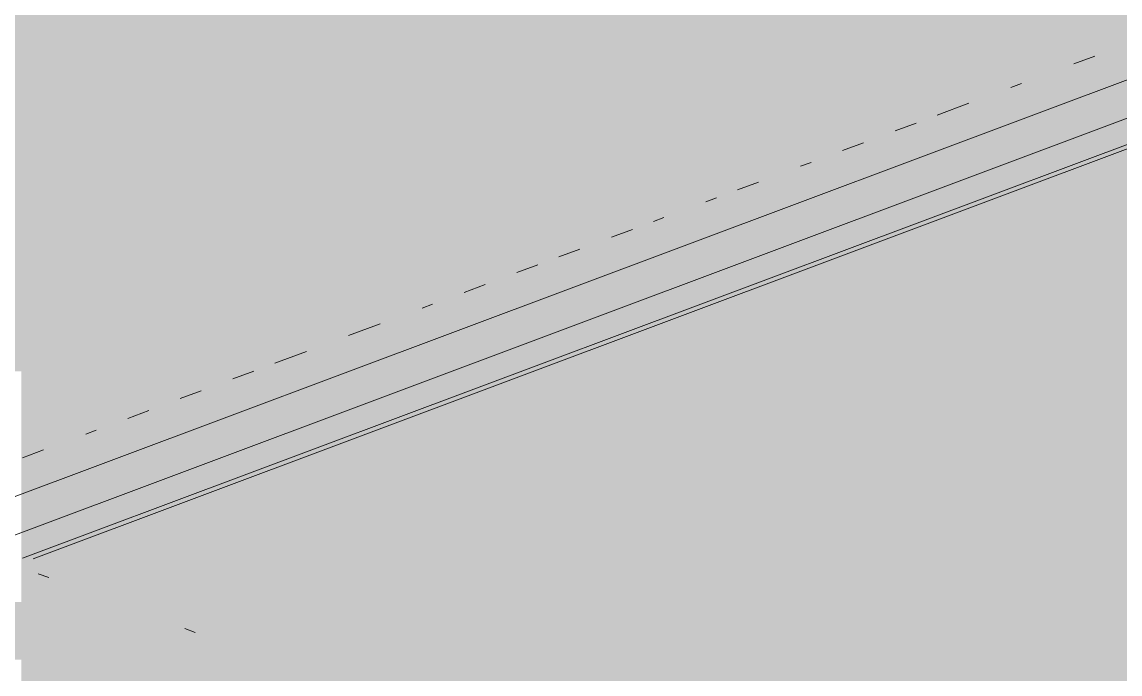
# Paper-space layout '03 3D Building and Roof' of a CAD drawing. Header units: millimetres. Extents: x 5 to 415, y 5 to 292.
# Drawn here: x 134.23 to 140.75, y 89.29 to 93.16 of the extents above; entities that cross this region are included whole.
import ezdxf

# ---------------------------------------------------------------- set-up
doc = ezdxf.new("R2010")
doc.units = ezdxf.units.MM
doc.layers.add('EXISTING', color=7, linetype='Continuous')
doc.layers.add('IMAGES', color=7, linetype='Continuous')

# ---------------------------------------------------------------- blocks, each defined once
blk = doc.blocks.new('SHEET_03')
at = {"layer": 'EXISTING', "color": 250, "lineweight": 9}
for p, q in [((133.731, 90.1716), (141.3539, 93.0272)), ((140.4791, 92.9122), (140.604, 92.959)), ((141.6515, 92.9103), (134.0911, 90.0781)), ((134.2308, 89.9735), (141.7912, 92.8057)), ((140.1042, 92.7717), (140.1667, 92.7952)), ((134.2933, 89.9715), (141.6662, 92.7334)), ((139.6668, 92.6079), (139.8542, 92.6781)), ((139.4169, 92.5143), (139.5418, 92.5611)), ((139.1045, 92.3972), (139.2294, 92.4441)), ((138.8545, 92.3036), (138.917, 92.327)), ((138.4796, 92.1632), (138.6046, 92.21)), ((138.2922, 92.093), (138.3547, 92.1164)), ((137.9798, 91.9759), (138.0423, 91.9993)), ((137.7298, 91.8823), (137.8548, 91.9291)), ((137.4174, 91.7653), (137.5424, 91.8121)), ((137.1675, 91.6716), (137.2925, 91.7185)), ((136.8551, 91.5546), (136.98, 91.6014)), ((136.6052, 91.461), (136.6676, 91.4844)), ((136.1678, 91.2971), (136.3552, 91.3674)), ((135.7304, 91.1333), (135.9178, 91.2035)), ((135.4805, 91.0397), (135.6054, 91.0865)), ((135.1681, 90.9226), (135.293, 90.9695)), ((134.8556, 90.8056), (134.9806, 90.8524)), ((134.6057, 90.712), (134.6682, 90.7354)), ((134.2308, 90.5715), (134.3558, 90.6184)), ((134.3859, 89.859), (134.3237, 89.8823)), ((135.2564, 89.5329), (135.1942, 89.5562))]:
    blk.add_line(p, q, dxfattribs=at)
at = {"layer": 'IMAGES', "color": 7}
for points in [[(126.3404, 93.1429), (139.8781, 93.1429), (126.3404, 93.3143), (139.8781, 93.3143)], [(139.8781, 93.1429), (140.2208, 93.1429), (139.8781, 93.3143), (140.2208, 93.3143)], [(140.2208, 93.1429), (140.5636, 93.1429), (140.2208, 93.3143), (140.5636, 93.3143)], [(140.5636, 93.1429), (140.7349, 93.1429), (140.5636, 93.3143), (140.7349, 93.3143)], [(140.7349, 93.1429), (140.9063, 93.1429), (140.7349, 93.3143), (140.9063, 93.3143)], [(126.5118, 92.9714), (139.8781, 92.9714), (126.5118, 93.1429), (139.8781, 93.1429)], [(139.8781, 92.9714), (140.2208, 92.9714), (139.8781, 93.1429), (140.2208, 93.1429)], [(140.2208, 92.8), (140.3922, 92.8), (140.2208, 93.1429), (140.3922, 93.1429)], [(140.3922, 92.8), (140.5636, 92.8), (140.3922, 93.1429), (140.5636, 93.1429)], [(140.5636, 92.9714), (140.7349, 92.9714), (140.5636, 93.1429), (140.7349, 93.1429)], [(140.7349, 92.8), (140.9063, 92.8), (140.7349, 93.1429), (140.9063, 93.1429)], [(127.0259, 92.8), (139.364, 92.8), (127.0259, 92.9714), (139.364, 92.9714)], [(139.364, 92.8), (139.5354, 92.8), (139.364, 92.9714), (139.5354, 92.9714)], [(139.5354, 92.8), (139.7068, 92.8), (139.5354, 92.9714), (139.7068, 92.9714)], [(139.7068, 92.8), (139.8781, 92.8), (139.7068, 92.9714), (139.8781, 92.9714)], [(139.8781, 92.8), (140.2208, 92.8), (139.8781, 92.9714), (140.2208, 92.9714)], [(140.5636, 92.8), (140.7349, 92.8), (140.5636, 92.9714), (140.7349, 92.9714)], [(127.3686, 92.6286), (139.0213, 92.6286), (127.3686, 92.8), (139.0213, 92.8)], [(139.0213, 92.6286), (139.1927, 92.6286), (139.0213, 92.8), (139.1927, 92.8)], [(139.1927, 92.6286), (139.364, 92.6286), (139.1927, 92.8), (139.364, 92.8)], [(139.364, 92.6286), (139.7068, 92.6286), (139.364, 92.8), (139.7068, 92.8)], [(139.7068, 92.6286), (140.0495, 92.6286), (139.7068, 92.8), (140.0495, 92.8)], [(140.0495, 92.6286), (140.2208, 92.6286), (140.0495, 92.8), (140.2208, 92.8)], [(140.2208, 92.6286), (140.5636, 92.6286), (140.2208, 92.8), (140.5636, 92.8)], [(140.5636, 92.6286), (141.0777, 92.6286), (140.5636, 92.8), (141.0777, 92.8)], [(128.0541, 92.4571), (138.5072, 92.4571), (128.0541, 92.6286), (138.5072, 92.6286)], [(138.5072, 92.4571), (138.6786, 92.4571), (138.5072, 92.6286), (138.6786, 92.6286)], [(138.6786, 92.4571), (138.8499, 92.4571), (138.6786, 92.6286), (138.8499, 92.6286)], [(138.8499, 92.4571), (139.0213, 92.4571), (138.8499, 92.6286), (139.0213, 92.6286)], [(139.0213, 92.4571), (139.1927, 92.4571), (139.0213, 92.6286), (139.1927, 92.6286)], [(139.1927, 92.4571), (139.364, 92.4571), (139.1927, 92.6286), (139.364, 92.6286)], [(139.364, 92.2857), (139.5354, 92.2857), (139.364, 92.6286), (139.5354, 92.6286)], [(139.5354, 92.4571), (140.3922, 92.4571), (139.5354, 92.6286), (140.3922, 92.6286)], [(140.3922, 92.4571), (141.0777, 92.4571), (140.3922, 92.6286), (141.0777, 92.6286)], [(128.5682, 92.2857), (137.9931, 92.2857), (128.5682, 92.4571), (137.9931, 92.4571)], [(137.9931, 92.2857), (138.1645, 92.2857), (137.9931, 92.4571), (138.1645, 92.4571)], [(138.1645, 92.2857), (138.3359, 92.2857), (138.1645, 92.4571), (138.3359, 92.4571)], [(138.3359, 92.2857), (138.5072, 92.2857), (138.3359, 92.4571), (138.5072, 92.4571)], [(138.5072, 92.2857), (138.6786, 92.2857), (138.5072, 92.4571), (138.6786, 92.4571)], [(138.6786, 92.1143), (138.8499, 92.1143), (138.6786, 92.4571), (138.8499, 92.4571)], [(138.8499, 92.2857), (139.1927, 92.2857), (138.8499, 92.4571), (139.1927, 92.4571)], [(139.1927, 92.2857), (139.364, 92.2857), (139.1927, 92.4571), (139.364, 92.4571)], [(139.5354, 92.2857), (139.8781, 92.2857), (139.5354, 92.4571), (139.8781, 92.4571)], [(139.8781, 92.2857), (140.2208, 92.2857), (139.8781, 92.4571), (140.2208, 92.4571)], [(140.2208, 92.2857), (140.3922, 92.2857), (140.2208, 92.4571), (140.3922, 92.4571)], [(140.3922, 92.2857), (140.9063, 92.2857), (140.3922, 92.4571), (140.9063, 92.4571)], [(128.9109, 92.1143), (137.6504, 92.1143), (128.9109, 92.2857), (137.6504, 92.2857)], [(137.6504, 92.1143), (138.1645, 92.1143), (137.6504, 92.2857), (138.1645, 92.2857)], [(138.1645, 92.1143), (138.3359, 92.1143), (138.1645, 92.2857), (138.3359, 92.2857)], [(138.3359, 92.1143), (138.5072, 92.1143), (138.3359, 92.2857), (138.5072, 92.2857)], [(138.5072, 91.9429), (138.6786, 91.9429), (138.5072, 92.2857), (138.6786, 92.2857)], [(138.8499, 92.1143), (139.0213, 92.1143), (138.8499, 92.2857), (139.0213, 92.2857)], [(139.0213, 92.1143), (139.1927, 92.1143), (139.0213, 92.2857), (139.1927, 92.2857)], [(139.1927, 92.1143), (139.7068, 92.1143), (139.1927, 92.2857), (139.7068, 92.2857)], [(139.7068, 92.1143), (140.5636, 92.1143), (139.7068, 92.2857), (140.5636, 92.2857)], [(140.5636, 92.1143), (140.7349, 92.1143), (140.5636, 92.2857), (140.7349, 92.2857)], [(140.7349, 92.1143), (140.9063, 92.1143), (140.7349, 92.2857), (140.9063, 92.2857)], [(129.425, 91.9429), (137.1363, 91.9429), (129.425, 92.1143), (137.1363, 92.1143)], [(137.1363, 91.9429), (137.479, 91.9429), (137.1363, 92.1143), (137.479, 92.1143)], [(137.479, 91.9429), (137.6504, 91.9429), (137.479, 92.1143), (137.6504, 92.1143)], [(137.6504, 91.9429), (137.8218, 91.9429), (137.6504, 92.1143), (137.8218, 92.1143)], [(137.8218, 91.9429), (137.9931, 91.9429), (137.8218, 92.1143), (137.9931, 92.1143)], [(137.9931, 91.9429), (138.1645, 91.9429), (137.9931, 92.1143), (138.1645, 92.1143)], [(138.1645, 91.9429), (138.3359, 91.9429), (138.1645, 92.1143), (138.3359, 92.1143)], [(138.3359, 91.9429), (138.5072, 91.9429), (138.3359, 92.1143), (138.5072, 92.1143)], [(138.6786, 91.7714), (138.8499, 91.7714), (138.6786, 92.1143), (138.8499, 92.1143)], [(138.8499, 91.9429), (139.5354, 91.9429), (138.8499, 92.1143), (139.5354, 92.1143)], [(139.5354, 91.9429), (140.0495, 91.9429), (139.5354, 92.1143), (140.0495, 92.1143)], [(140.0495, 91.9429), (140.2208, 91.9429), (140.0495, 92.1143), (140.2208, 92.1143)], [(140.2208, 91.9429), (140.3922, 91.9429), (140.2208, 92.1143), (140.3922, 92.1143)], [(140.3922, 91.9429), (140.7349, 91.9429), (140.3922, 92.1143), (140.7349, 92.1143)], [(140.7349, 91.9429), (140.9063, 91.9429), (140.7349, 92.1143), (140.9063, 92.1143)], [(129.5963, 91.7714), (136.7936, 91.7714), (129.5963, 91.9429), (136.7936, 91.9429)], [(136.7936, 91.7714), (136.965, 91.7714), (136.7936, 91.9429), (136.965, 91.9429)], [(136.965, 91.7714), (137.1363, 91.7714), (136.965, 91.9429), (137.1363, 91.9429)], [(137.1363, 91.7714), (137.3077, 91.7714), (137.1363, 91.9429), (137.3077, 91.9429)], [(137.3077, 91.7714), (137.479, 91.7714), (137.3077, 91.9429), (137.479, 91.9429)], [(137.479, 91.7714), (137.6504, 91.7714), (137.479, 91.9429), (137.6504, 91.9429)], [(137.6504, 91.7714), (137.8218, 91.7714), (137.6504, 91.9429), (137.8218, 91.9429)], [(137.8218, 91.7714), (137.9931, 91.7714), (137.8218, 91.9429), (137.9931, 91.9429)], [(137.9931, 91.7714), (138.3359, 91.7714), (137.9931, 91.9429), (138.3359, 91.9429)], [(138.3359, 91.7714), (138.6786, 91.7714), (138.3359, 91.9429), (138.6786, 91.9429)], [(138.8499, 91.7714), (139.1927, 91.7714), (138.8499, 91.9429), (139.1927, 91.9429)], [(139.1927, 91.7714), (139.5354, 91.7714), (139.1927, 91.9429), (139.5354, 91.9429)], [(139.5354, 91.7714), (139.7068, 91.7714), (139.5354, 91.9429), (139.7068, 91.9429)], [(139.7068, 91.7714), (140.0495, 91.7714), (139.7068, 91.9429), (140.0495, 91.9429)], [(140.0495, 91.7714), (140.3922, 91.7714), (140.0495, 91.9429), (140.3922, 91.9429)], [(140.3922, 91.7714), (143.6481, 91.7714), (140.3922, 91.9429), (143.6481, 91.9429)], [(130.2818, 91.6), (136.2795, 91.6), (130.2818, 91.7714), (136.2795, 91.7714)], [(136.2795, 91.6), (136.6222, 91.6), (136.2795, 91.7714), (136.6222, 91.7714)], [(136.6222, 91.6), (136.7936, 91.6), (136.6222, 91.7714), (136.7936, 91.7714)], [(136.7936, 91.6), (136.965, 91.6), (136.7936, 91.7714), (136.965, 91.7714)], [(136.965, 91.6), (137.1363, 91.6), (136.965, 91.7714), (137.1363, 91.7714)], [(137.1363, 91.4286), (137.6504, 91.4286), (137.1363, 91.7714), (137.6504, 91.7714)], [(137.6504, 91.6), (137.8218, 91.6), (137.6504, 91.7714), (137.8218, 91.7714)], [(137.8218, 91.6), (138.1645, 91.6), (137.8218, 91.7714), (138.1645, 91.7714)], [(138.1645, 91.6), (138.6786, 91.6), (138.1645, 91.7714), (138.6786, 91.7714)], [(138.6786, 91.6), (139.1927, 91.6), (138.6786, 91.7714), (139.1927, 91.7714)], [(139.1927, 91.6), (139.364, 91.6), (139.1927, 91.7714), (139.364, 91.7714)], [(139.364, 91.6), (139.5354, 91.6), (139.364, 91.7714), (139.5354, 91.7714)], [(139.5354, 91.6), (139.8781, 91.6), (139.5354, 91.7714), (139.8781, 91.7714)], [(139.8781, 91.6), (140.0495, 91.6), (139.8781, 91.7714), (140.0495, 91.7714)], [(140.0495, 91.6), (143.8195, 91.6), (140.0495, 91.7714), (143.8195, 91.7714)], [(130.9672, 91.4286), (135.7654, 91.4286), (130.9672, 91.6), (135.7654, 91.6)], [(135.7654, 91.4286), (135.9368, 91.4286), (135.7654, 91.6), (135.9368, 91.6)], [(135.9368, 91.4286), (136.1081, 91.4286), (135.9368, 91.6), (136.1081, 91.6)], [(136.1081, 91.4286), (136.2795, 91.4286), (136.1081, 91.6), (136.2795, 91.6)], [(136.2795, 91.4286), (136.4509, 91.4286), (136.2795, 91.6), (136.4509, 91.6)], [(136.4509, 91.4286), (136.6222, 91.4286), (136.4509, 91.6), (136.6222, 91.6)], [(136.6222, 91.2571), (136.7936, 91.2571), (136.6222, 91.6), (136.7936, 91.6)], [(136.7936, 91.4286), (137.1363, 91.4286), (136.7936, 91.6), (137.1363, 91.6)], [(137.6504, 91.4286), (137.9931, 91.4286), (137.6504, 91.6), (137.9931, 91.6)], [(137.9931, 91.4286), (138.6786, 91.4286), (137.9931, 91.6), (138.6786, 91.6)], [(138.6786, 91.4286), (138.8499, 91.4286), (138.6786, 91.6), (138.8499, 91.6)], [(138.8499, 91.4286), (139.0213, 91.4286), (138.8499, 91.6), (139.0213, 91.6)], [(139.0213, 91.4286), (139.1927, 91.4286), (139.0213, 91.6), (139.1927, 91.6)], [(139.1927, 91.4286), (139.364, 91.4286), (139.1927, 91.6), (139.364, 91.6)], [(139.364, 91.4286), (144.3336, 91.4286), (139.364, 91.6), (144.3336, 91.6)], [(131.1386, 91.2571), (135.4227, 91.2571), (131.1386, 91.4286), (135.4227, 91.4286)], [(135.4227, 91.2571), (135.594, 91.2571), (135.4227, 91.4286), (135.594, 91.4286)], [(135.594, 91.2571), (135.7654, 91.2571), (135.594, 91.4286), (135.7654, 91.4286)], [(135.7654, 91.2571), (135.9368, 91.2571), (135.7654, 91.4286), (135.9368, 91.4286)], [(135.9368, 91.2571), (136.1081, 91.2571), (135.9368, 91.4286), (136.1081, 91.4286)], [(136.1081, 91.2571), (136.2795, 91.2571), (136.1081, 91.4286), (136.2795, 91.4286)], [(136.2795, 91.0857), (136.4509, 91.0857), (136.2795, 91.4286), (136.4509, 91.4286)], [(136.4509, 91.2571), (136.6222, 91.2571), (136.4509, 91.4286), (136.6222, 91.4286)], [(136.7936, 91.0857), (137.3077, 91.0857), (136.7936, 91.4286), (137.3077, 91.4286)], [(137.3077, 91.2571), (137.479, 91.2571), (137.3077, 91.4286), (137.479, 91.4286)], [(137.479, 91.2571), (137.6504, 91.2571), (137.479, 91.4286), (137.6504, 91.4286)], [(137.6504, 91.2571), (137.8218, 91.2571), (137.6504, 91.4286), (137.8218, 91.4286)], [(137.8218, 91.2571), (137.9931, 91.2571), (137.8218, 91.4286), (137.9931, 91.4286)], [(137.9931, 91.2571), (138.1645, 91.2571), (137.9931, 91.4286), (138.1645, 91.4286)], [(138.1645, 91.2571), (138.3359, 91.2571), (138.1645, 91.4286), (138.3359, 91.4286)], [(138.3359, 91.2571), (138.5072, 91.2571), (138.3359, 91.4286), (138.5072, 91.4286)], [(138.5072, 91.2571), (138.6786, 91.2571), (138.5072, 91.4286), (138.6786, 91.4286)], [(138.6786, 91.2571), (138.8499, 91.2571), (138.6786, 91.4286), (138.8499, 91.4286)], [(138.8499, 91.2571), (139.1927, 91.2571), (138.8499, 91.4286), (139.1927, 91.4286)], [(139.1927, 91.2571), (144.8477, 91.2571), (139.1927, 91.4286), (144.8477, 91.4286)], [(131.6527, 91.0857), (134.7372, 91.0857), (131.6527, 91.2571), (134.7372, 91.2571)], [(134.7372, 91.0857), (135.08, 91.0857), (134.7372, 91.2571), (135.08, 91.2571)], [(135.08, 91.0857), (135.4227, 91.0857), (135.08, 91.2571), (135.4227, 91.2571)], [(135.4227, 91.0857), (135.594, 91.0857), (135.4227, 91.2571), (135.594, 91.2571)], [(135.594, 91.0857), (135.7654, 91.0857), (135.594, 91.2571), (135.7654, 91.2571)], [(135.7654, 91.0857), (135.9368, 91.0857), (135.7654, 91.2571), (135.9368, 91.2571)], [(135.9368, 91.0857), (136.1081, 91.0857), (135.9368, 91.2571), (136.1081, 91.2571)], [(136.1081, 91.0857), (136.2795, 91.0857), (136.1081, 91.2571), (136.2795, 91.2571)], [(136.4509, 91.0857), (136.7936, 91.0857), (136.4509, 91.2571), (136.7936, 91.2571)], [(137.3077, 91.0857), (137.479, 91.0857), (137.3077, 91.2571), (137.479, 91.2571)], [(137.479, 91.0857), (137.6504, 91.0857), (137.479, 91.2571), (137.6504, 91.2571)], [(137.6504, 91.0857), (137.8218, 91.0857), (137.6504, 91.2571), (137.8218, 91.2571)], [(137.8218, 91.0857), (137.9931, 91.0857), (137.8218, 91.2571), (137.9931, 91.2571)], [(137.9931, 91.0857), (138.1645, 91.0857), (137.9931, 91.2571), (138.1645, 91.2571)], [(138.1645, 91.0857), (138.3359, 91.0857), (138.1645, 91.2571), (138.3359, 91.2571)], [(138.3359, 91.0857), (138.5072, 91.0857), (138.3359, 91.2571), (138.5072, 91.2571)], [(138.5072, 91.0857), (138.6786, 91.0857), (138.5072, 91.2571), (138.6786, 91.2571)], [(138.6786, 91.0857), (145.1904, 91.0857), (138.6786, 91.2571), (145.1904, 91.2571)], [(134.2231, 90.9143), (134.3945, 90.9143), (134.2231, 91.0857), (134.3945, 91.0857)], [(134.3945, 90.9143), (134.7372, 90.9143), (134.3945, 91.0857), (134.7372, 91.0857)], [(134.7372, 90.9143), (134.9086, 90.9143), (134.7372, 91.0857), (134.9086, 91.0857)], [(134.9086, 90.9143), (135.08, 90.9143), (134.9086, 91.0857), (135.08, 91.0857)], [(135.08, 90.9143), (135.4227, 90.9143), (135.08, 91.0857), (135.4227, 91.0857)], [(135.4227, 90.9143), (135.594, 90.9143), (135.4227, 91.0857), (135.594, 91.0857)], [(135.594, 90.9143), (135.7654, 90.9143), (135.594, 91.0857), (135.7654, 91.0857)], [(135.7654, 90.9143), (136.1081, 90.9143), (135.7654, 91.0857), (136.1081, 91.0857)], [(136.1081, 90.9143), (136.965, 90.9143), (136.1081, 91.0857), (136.965, 91.0857)], [(136.965, 90.9143), (137.3077, 90.9143), (136.965, 91.0857), (137.3077, 91.0857)], [(137.3077, 90.9143), (137.479, 90.9143), (137.3077, 91.0857), (137.479, 91.0857)], [(137.479, 90.9143), (137.6504, 90.9143), (137.479, 91.0857), (137.6504, 91.0857)], [(137.6504, 90.9143), (137.9931, 90.9143), (137.6504, 91.0857), (137.9931, 91.0857)], [(137.9931, 90.9143), (145.8758, 90.9143), (137.9931, 91.0857), (145.8758, 91.0857)], [(134.2231, 90.7429), (134.3945, 90.7429), (134.2231, 90.9143), (134.3945, 90.9143)], [(134.3945, 90.7429), (134.5659, 90.7429), (134.3945, 90.9143), (134.5659, 90.9143)], [(134.5659, 90.7429), (134.7372, 90.7429), (134.5659, 90.9143), (134.7372, 90.9143)], [(134.7372, 90.7429), (134.9086, 90.7429), (134.7372, 90.9143), (134.9086, 90.9143)], [(134.9086, 90.7429), (135.4227, 90.7429), (134.9086, 90.9143), (135.4227, 90.9143)], [(135.4227, 90.7429), (135.594, 90.7429), (135.4227, 90.9143), (135.594, 90.9143)], [(135.594, 90.7429), (135.9368, 90.7429), (135.594, 90.9143), (135.9368, 90.9143)], [(135.9368, 90.7429), (136.4509, 90.7429), (135.9368, 90.9143), (136.4509, 90.9143)], [(136.4509, 90.7429), (136.965, 90.7429), (136.4509, 90.9143), (136.965, 90.9143)], [(136.965, 90.7429), (137.1363, 90.7429), (136.965, 90.9143), (137.1363, 90.9143)], [(137.1363, 90.7429), (137.3077, 90.7429), (137.1363, 90.9143), (137.3077, 90.9143)], [(137.3077, 90.7429), (137.479, 90.7429), (137.3077, 90.9143), (137.479, 90.9143)], [(137.479, 90.7429), (137.6504, 90.7429), (137.479, 90.9143), (137.6504, 90.9143)], [(137.6504, 90.7429), (146.2186, 90.7429), (137.6504, 90.9143), (146.2186, 90.9143)], [(134.2231, 90.4), (134.3945, 90.4), (134.2231, 90.7429), (134.3945, 90.7429)], [(134.3945, 90.5714), (134.5659, 90.5714), (134.3945, 90.7429), (134.5659, 90.7429)], [(134.5659, 90.5714), (134.7372, 90.5714), (134.5659, 90.7429), (134.7372, 90.7429)], [(134.7372, 90.5714), (134.9086, 90.5714), (134.7372, 90.7429), (134.9086, 90.7429)], [(134.9086, 90.5714), (135.08, 90.5714), (134.9086, 90.7429), (135.08, 90.7429)], [(135.08, 90.5714), (135.2513, 90.5714), (135.08, 90.7429), (135.2513, 90.7429)], [(135.2513, 90.4), (135.4227, 90.4), (135.2513, 90.7429), (135.4227, 90.7429)], [(135.4227, 90.5714), (135.594, 90.5714), (135.4227, 90.7429), (135.594, 90.7429)], [(135.594, 90.5714), (135.7654, 90.5714), (135.594, 90.7429), (135.7654, 90.7429)], [(135.7654, 90.5714), (136.1081, 90.5714), (135.7654, 90.7429), (136.1081, 90.7429)], [(136.1081, 90.5714), (136.2795, 90.5714), (136.1081, 90.7429), (136.2795, 90.7429)], [(136.2795, 90.5714), (136.4509, 90.5714), (136.2795, 90.7429), (136.4509, 90.7429)], [(136.4509, 90.5714), (136.6222, 90.5714), (136.4509, 90.7429), (136.6222, 90.7429)], [(136.6222, 90.5714), (136.7936, 90.5714), (136.6222, 90.7429), (136.7936, 90.7429)], [(136.7936, 90.5714), (136.965, 90.5714), (136.7936, 90.7429), (136.965, 90.7429)], [(136.965, 90.5714), (137.1363, 90.5714), (136.965, 90.7429), (137.1363, 90.7429)], [(137.1363, 90.5714), (146.7326, 90.5714), (137.1363, 90.7429), (146.7326, 90.7429)], [(134.3945, 90.4), (134.5659, 90.4), (134.3945, 90.5714), (134.5659, 90.5714)], [(134.5659, 90.4), (134.9086, 90.4), (134.5659, 90.5714), (134.9086, 90.5714)], [(134.9086, 90.4), (135.2513, 90.4), (134.9086, 90.5714), (135.2513, 90.5714)], [(135.4227, 90.4), (135.9368, 90.4), (135.4227, 90.5714), (135.9368, 90.5714)], [(135.9368, 90.4), (136.1081, 90.4), (135.9368, 90.5714), (136.1081, 90.5714)], [(136.1081, 90.4), (136.4509, 90.4), (136.1081, 90.5714), (136.4509, 90.5714)], [(136.4509, 90.4), (136.6222, 90.4), (136.4509, 90.5714), (136.6222, 90.5714)], [(136.6222, 90.4), (136.7936, 90.4), (136.6222, 90.5714), (136.7936, 90.5714)], [(136.7936, 90.4), (147.2467, 90.4), (136.7936, 90.5714), (147.2467, 90.5714)], [(134.2231, 90.2286), (134.3945, 90.2286), (134.2231, 90.4), (134.3945, 90.4)], [(134.3945, 90.2286), (134.9086, 90.2286), (134.3945, 90.4), (134.9086, 90.4)], [(134.9086, 90.2286), (135.4227, 90.2286), (134.9086, 90.4), (135.4227, 90.4)], [(135.4227, 90.2286), (135.594, 90.2286), (135.4227, 90.4), (135.594, 90.4)], [(135.594, 90.2286), (135.7654, 90.2286), (135.594, 90.4), (135.7654, 90.4)], [(135.7654, 90.2286), (136.1081, 90.2286), (135.7654, 90.4), (136.1081, 90.4)], [(136.1081, 90.2286), (136.2795, 90.2286), (136.1081, 90.4), (136.2795, 90.4)], [(136.2795, 90.2286), (136.4509, 90.2286), (136.2795, 90.4), (136.4509, 90.4)], [(136.4509, 90.2286), (147.5895, 90.2286), (136.4509, 90.4), (147.5895, 90.4)], [(134.2231, 90.0571), (134.3945, 90.0571), (134.2231, 90.2286), (134.3945, 90.2286)], [(134.3945, 90.0571), (134.5659, 90.0571), (134.3945, 90.2286), (134.5659, 90.2286)], [(134.5659, 90.0571), (134.9086, 90.0571), (134.5659, 90.2286), (134.9086, 90.2286)], [(134.9086, 90.0571), (135.08, 90.0571), (134.9086, 90.2286), (135.08, 90.2286)], [(135.08, 90.0571), (135.2513, 90.0571), (135.08, 90.2286), (135.2513, 90.2286)], [(135.2513, 90.0571), (135.4227, 90.0571), (135.2513, 90.2286), (135.4227, 90.2286)], [(135.4227, 90.0571), (135.7654, 90.0571), (135.4227, 90.2286), (135.7654, 90.2286)], [(135.7654, 90.0571), (148.1036, 90.0571), (135.7654, 90.2286), (148.1036, 90.2286)], [(134.2231, 89.8857), (134.5659, 89.8857), (134.2231, 90.0571), (134.5659, 90.0571)], [(134.5659, 89.8857), (134.9086, 89.8857), (134.5659, 90.0571), (134.9086, 90.0571)], [(134.9086, 89.8857), (135.2513, 89.8857), (134.9086, 90.0571), (135.2513, 90.0571)], [(135.2513, 89.7143), (135.4227, 89.7143), (135.2513, 90.0571), (135.4227, 90.0571)], [(135.4227, 89.8857), (148.4463, 89.8857), (135.4227, 90.0571), (148.4463, 90.0571)], [(134.2231, 89.7143), (134.3945, 89.7143), (134.2231, 89.8857), (134.3945, 89.8857)], [(134.3945, 89.7143), (134.5659, 89.7143), (134.3945, 89.8857), (134.5659, 89.8857)], [(134.5659, 89.7143), (134.7372, 89.7143), (134.5659, 89.8857), (134.7372, 89.8857)], [(134.7372, 89.7143), (134.9086, 89.7143), (134.7372, 89.8857), (134.9086, 89.8857)], [(134.9086, 89.7143), (135.08, 89.7143), (134.9086, 89.8857), (135.08, 89.8857)], [(135.08, 89.7143), (135.2513, 89.7143), (135.08, 89.8857), (135.2513, 89.8857)], [(135.4227, 89.7143), (148.9604, 89.7143), (135.4227, 89.8857), (148.9604, 89.8857)], [(133.195, 89.5429), (134.3945, 89.5429), (133.195, 89.7143), (134.3945, 89.7143)], [(134.3945, 89.5429), (134.5659, 89.5429), (134.3945, 89.7143), (134.5659, 89.7143)], [(134.5659, 89.5429), (134.9086, 89.5429), (134.5659, 89.7143), (134.9086, 89.7143)], [(134.9086, 89.5429), (135.08, 89.5429), (134.9086, 89.7143), (135.08, 89.7143)], [(135.08, 89.5429), (135.2513, 89.5429), (135.08, 89.7143), (135.2513, 89.7143)], [(135.2513, 89.5429), (135.4227, 89.5429), (135.2513, 89.7143), (135.4227, 89.7143)], [(135.4227, 89.5429), (135.7654, 89.5429), (135.4227, 89.7143), (135.7654, 89.7143)], [(135.7654, 89.5429), (149.4745, 89.5429), (135.7654, 89.7143), (149.4745, 89.7143)], [(133.7091, 89.3714), (134.9086, 89.3714), (133.7091, 89.5429), (134.9086, 89.5429)], [(134.9086, 89.3714), (135.08, 89.3714), (134.9086, 89.5429), (135.08, 89.5429)], [(135.08, 89.3714), (135.2513, 89.3714), (135.08, 89.5429), (135.2513, 89.5429)], [(135.2513, 89.3714), (135.4227, 89.3714), (135.2513, 89.5429), (135.4227, 89.5429)], [(135.4227, 89.3714), (135.7654, 89.3714), (135.4227, 89.5429), (135.7654, 89.5429)], [(135.7654, 89.3714), (136.1081, 89.3714), (135.7654, 89.5429), (136.1081, 89.5429)], [(136.1081, 89.3714), (136.2795, 89.3714), (136.1081, 89.5429), (136.2795, 89.5429)], [(136.2795, 89.3714), (149.6458, 89.3714), (136.2795, 89.5429), (149.6458, 89.5429)], [(134.2231, 89.2), (135.2513, 89.2), (134.2231, 89.3714), (135.2513, 89.3714)], [(135.2513, 89.2), (135.4227, 89.2), (135.2513, 89.3714), (135.4227, 89.3714)], [(135.4227, 89.2), (135.7654, 89.2), (135.4227, 89.3714), (135.7654, 89.3714)], [(135.7654, 89.2), (136.2795, 89.2), (135.7654, 89.3714), (136.2795, 89.3714)], [(136.2795, 89.2), (136.4509, 89.2), (136.2795, 89.3714), (136.4509, 89.3714)], [(136.4509, 89.2), (149.3031, 89.2), (136.4509, 89.3714), (149.3031, 89.3714)]]:
    blk.add_solid(points, dxfattribs=at)

psp = doc.layouts.new('03 3D Building and Roof')

# ---------------------------------------------------------------- block references
psp.add_blockref('SHEET_03', (0, 0))

doc.saveas('drawing.dxf')
